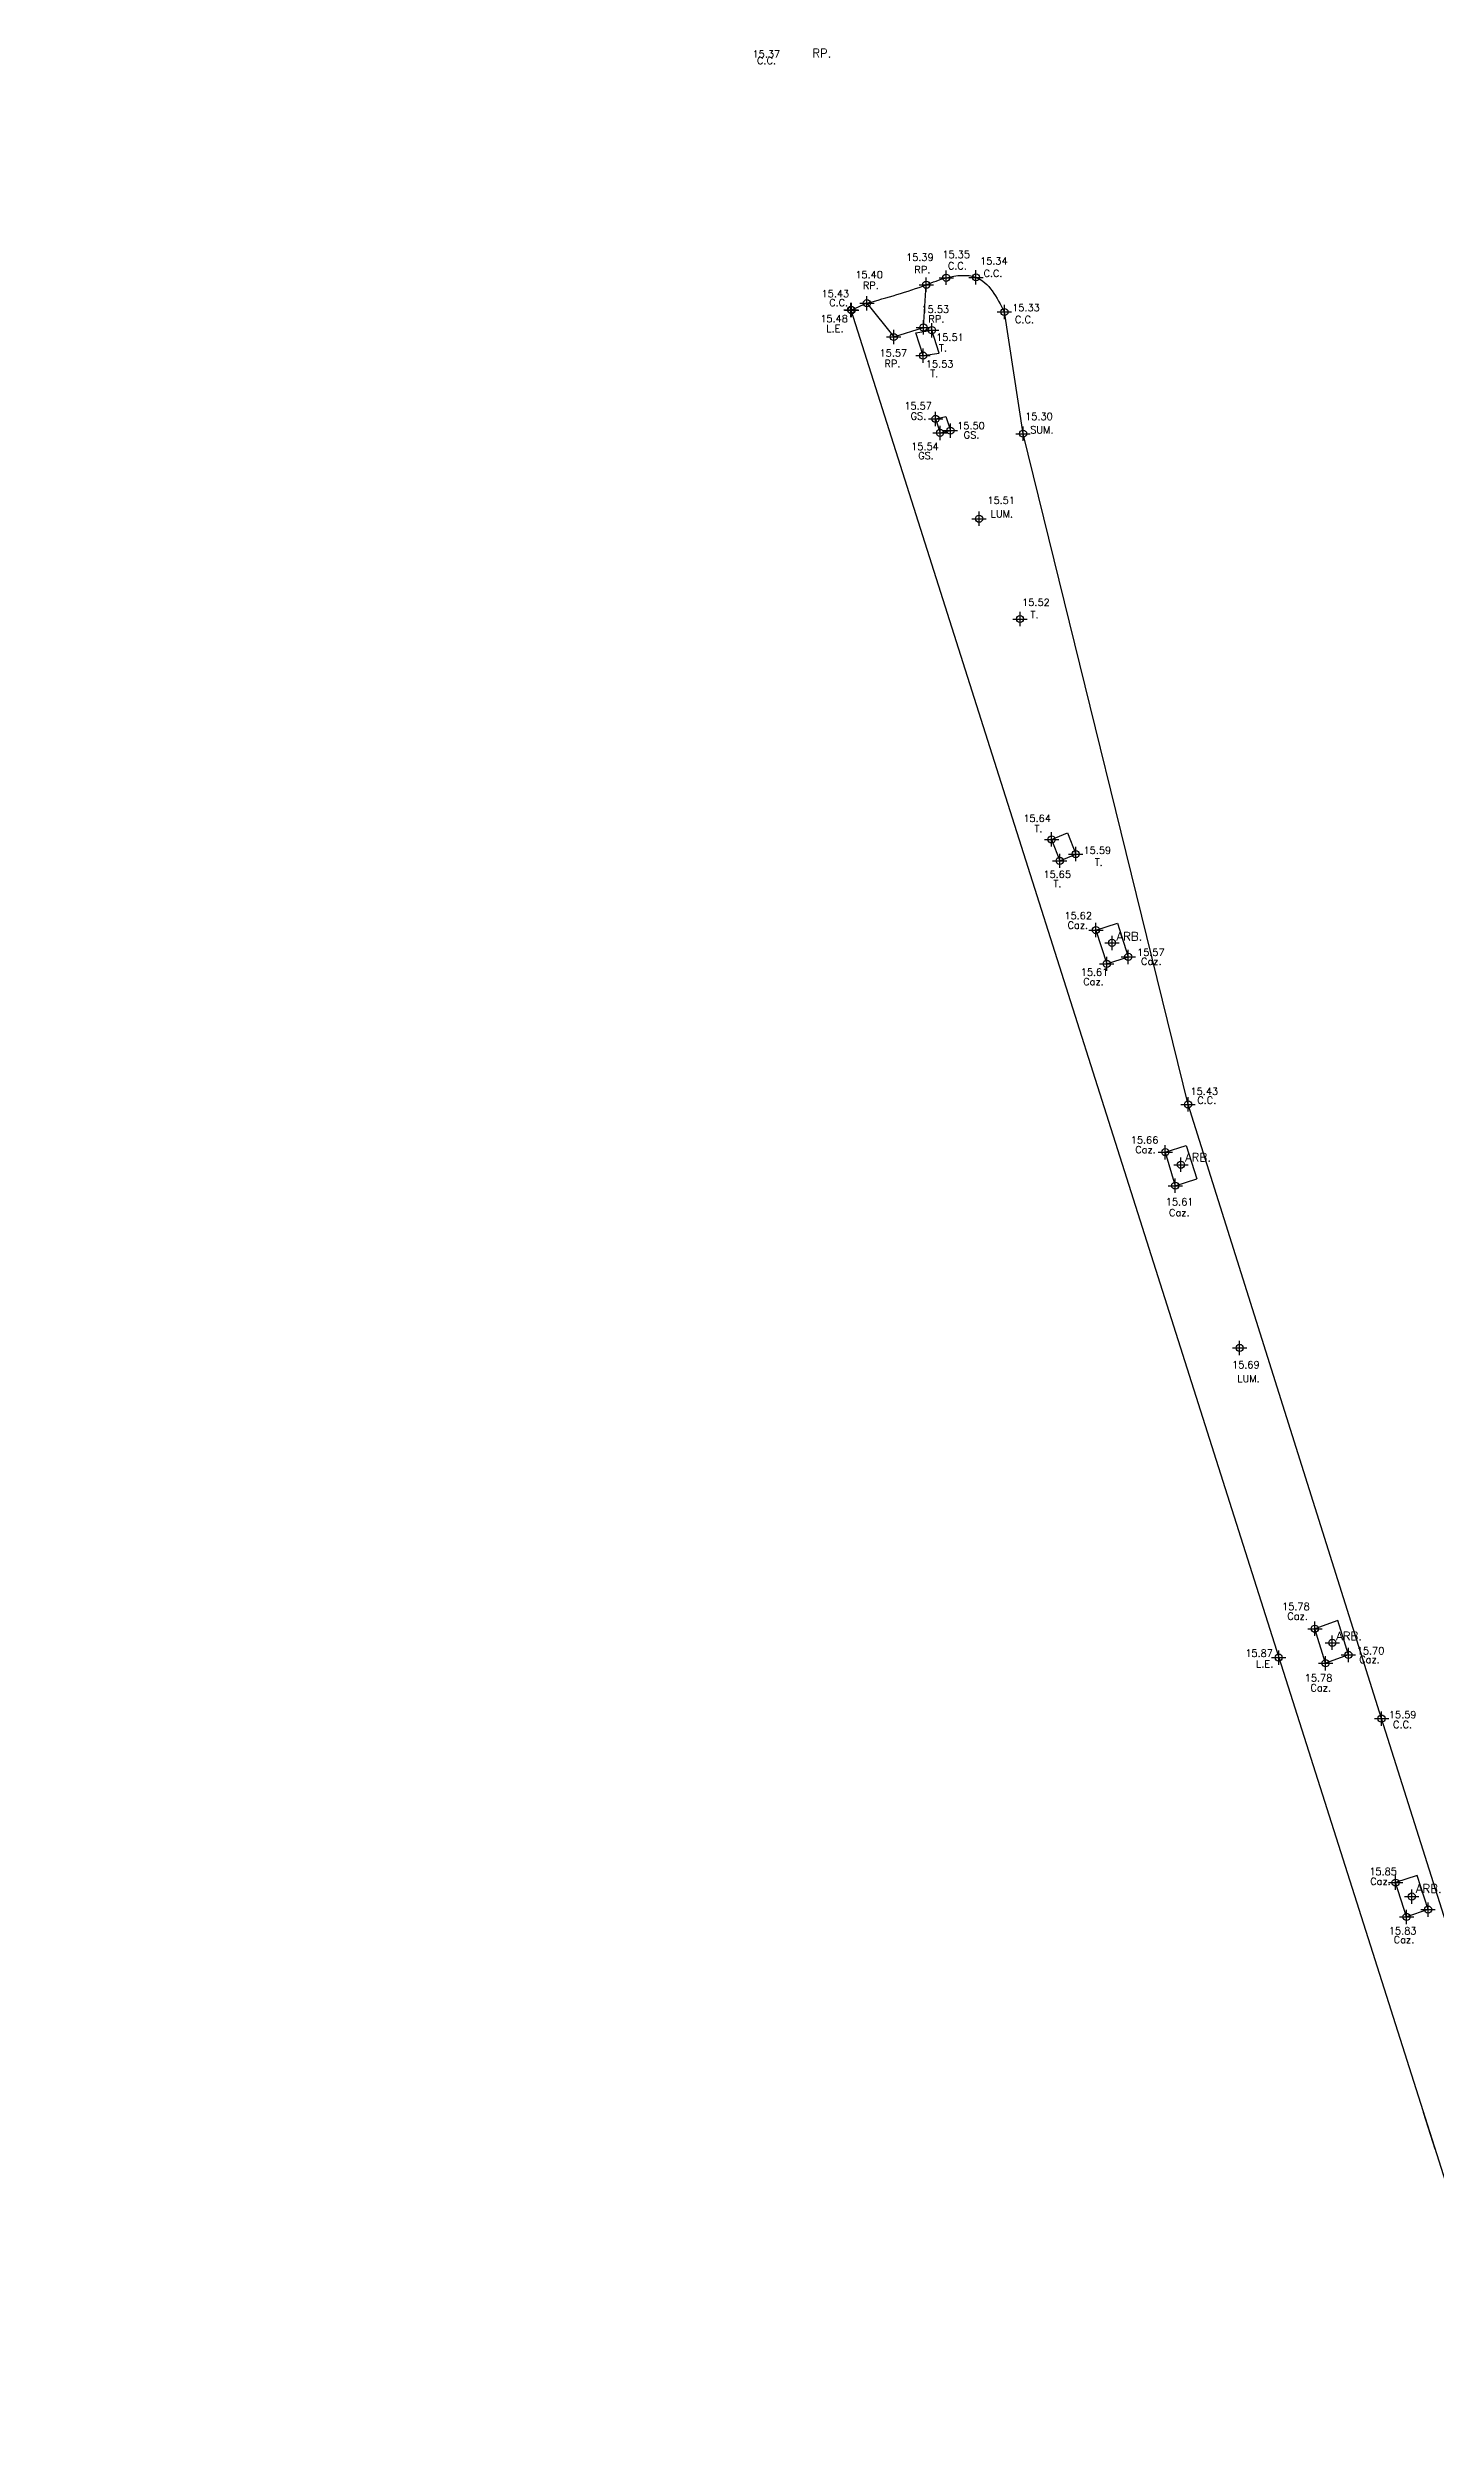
# Model space of a CAD drawing. Header units: metres. Extents: x 27389 to 27997, y 69801 to 70692.
# Drawn here: x 27687.9 to 27736.4, y 69912 to 69995.5 of the extents above; entities that cross this region are included whole.
import ezdxf

# ---------------------------------------------------------------- set-up
doc = ezdxf.new("R2010")
doc.units = ezdxf.units.M
doc.header["$PDMODE"] = 34
doc.header["$PDSIZE"] = 0.25
doc.linetypes.add('ACAD_ISO02W100', pattern=[15, 12, -3])
for name, color, linetype in [('C.C.', 1, 'Continuous'), ('CAZ.', 3, 'Continuous'), ('CODIGOS', 7, 'Continuous'), ('COTAS', 7, 'Continuous'), ('Gab. Serv.', 7, 'Continuous'), ('L.E.', 130, 'Continuous'), ('Proy Aut.', 7, 'Continuous'), ('Proy. Viga.', 4, 'Continuous'), ('PUNTOS', 7, 'Continuous'), ('RAMPAS', 5, 'Continuous'), ('Tapa.', 7, 'Continuous'), ('VER.', 2, 'Continuous')]:
    doc.layers.add(name, color=color, linetype=linetype)
doc.styles.get("Standard").update_dxf_attribs({"font": 'simplex.shx'})

msp = doc.modelspace()

# ---------------------------------------------------------------- linework, layer by layer
at = {"layer": 'C.C.'}
for p, q in [((27716.54, 69986.543), (27716.007, 69986.303)), ((27721.997, 69981.986), (27721.344, 69986.237)), ((27727.761, 69958.554), (27721.997, 69981.986)), ((27734.52, 69937.096), (27727.761, 69958.554)), ((27738.149, 69925.621), (27734.52, 69937.096))]:
    msp.add_line(p, q, dxfattribs=at)
msp.add_spline([(27716.54, 69986.543), (27718.616, 69987.19), (27719.314, 69987.433), (27720.352, 69987.447), (27721.344, 69986.237)], degree=3, dxfattribs=at)
at = {"layer": 'CAZ.'}
for p, q in [((27724.542, 69964.643), (27725.296, 69964.886)), ((27724.542, 69964.643), (27724.919, 69963.465)), ((27725.296, 69964.886), (27725.673, 69963.708)), ((27724.919, 69963.465), (27725.673, 69963.708)), ((27726.966, 69956.884), (27727.697, 69957.12)), ((27726.966, 69956.884), (27727.315, 69955.714)), ((27727.697, 69957.12), (27728.069, 69955.957)), ((27727.315, 69955.714), (27728.069, 69955.957)), ((27732.988, 69940.525), (27732.191, 69940.235)), ((27732.566, 69939.031), (27732.191, 69940.235)), ((27733.363, 69939.321), (27732.988, 69940.525)), ((27733.363, 69939.321), (27732.566, 69939.031)), ((27735.761, 69931.621), (27735.01, 69931.366)), ((27735.394, 69930.169), (27735.01, 69931.366)), ((27736.145, 69930.424), (27735.761, 69931.621)), ((27736.145, 69930.424), (27735.394, 69930.169))]:
    msp.add_line(p, q, dxfattribs=at)
at = {"layer": 'Gab. Serv.'}
for p, q in [((27718.94, 69982.501), (27719.304, 69982.581)), ((27719.304, 69982.581), (27719.46, 69982.092)), ((27718.94, 69982.501), (27719.096, 69982.012)), ((27719.096, 69982.012), (27719.46, 69982.092))]:
    msp.add_line(p, q, dxfattribs=at)
at = {"layer": 'L.E.'}
for p, q in [((27715.985, 69986.31), (27730.927, 69939.227)), ((27730.927, 69939.227), (27739.574, 69912.026))]:
    msp.add_line(p, q, dxfattribs=at)
at = {"layer": 'Proy Aut.', "linetype": 'ACAD_ISO02W100', "ltscale": 0.2}
msp.add_spline([(27727.25, 70235.002, 14.138), (27734.714, 70205.938, 14.138), (27743.229, 70172.434, 14.138), (27751.787, 70138.869, 14.138), (27761.275, 70101.253, 14.138), (27768.797, 70071.021, 14.138), (27775.05, 70044.157, 14.138), (27783.272, 70003.012, 14.138), (27787.76, 69968.779, 14.138)], degree=3, dxfattribs=at)
at = {"layer": 'Proy Aut.'}
msp.add_spline([(27687.924, 70224.596, 14.138), (27697.543, 70195.569, 14.138), (27707.903, 70161.89, 14.138), (27718.697, 70128.421, 14.138), (27729.89, 70093.6, 14.138), (27738.732, 70065.207, 14.138), (27747.73, 70031.228, 14.138), (27754.082, 69999.098, 14.138), (27757.406, 69971.041, 14.138), (27760.396, 69941.315, 14.138)], degree=3, dxfattribs=at)
at = {"layer": 'Proy. Viga.', "linetype": 'ACAD_ISO02W100', "ltscale": 0.2}
for points in [[(27726.64, 70236.069, 14.138), (27734.5, 70205.338, 14.138), (27742.881, 70172.211, 14.138), (27751.68, 70137.701, 14.138), (27760.801, 70102.377, 14.138), (27768.126, 70072.165, 14.138), (27774.491, 70044.706, 14.138), (27781.857, 70009.303, 14.138), (27786.953, 69973.175, 14.138)], [(27760.9, 69940.113, 14.138), (27757.929, 69970.659, 14.138), (27754.567, 69998.891, 14.138), (27748.055, 70032.087, 14.138), (27739.066, 70065.311, 14.138), (27730.08, 70093.661, 14.138)]]:
    msp.add_spline(points, degree=3, dxfattribs=at)
at = {"layer": 'PUNTOS', "color": 2}
for p in [(27719.314, 69987.433), (27720.352, 69987.447), (27716.54, 69986.543), (27718.616, 69987.19), (27715.985, 69986.31), (27716.007, 69986.303), (27718.517, 69985.696), (27721.344, 69986.237), (27717.479, 69985.364), (27718.81, 69985.601), (27718.504, 69984.713), (27718.94, 69982.501), (27719.096, 69982.012), (27719.46, 69982.092), (27721.997, 69981.986), (27720.461, 69979.014), (27721.891, 69975.511), (27722.993, 69967.809), (27723.835, 69967.3), (27723.277, 69967.063), (27724.542, 69964.643), (27724.919, 69963.465), (27725.673, 69963.708), (27727.761, 69958.554), (27726.966, 69956.884), (27727.315, 69955.714), (27729.563, 69950.045), (27732.191, 69940.235), (27730.927, 69939.227), (27732.566, 69939.031), (27733.363, 69939.321), (27734.52, 69937.096), (27735.01, 69931.366), (27735.394, 69930.169), (27736.145, 69930.424)]:
    msp.add_point(p, dxfattribs=at)
at = {"layer": 'PUNTOS', "color": 1}
for p in [(27725.104, 69964.196), (27727.51, 69956.446), (27732.801, 69939.747), (27735.577, 69930.879)]:
    msp.add_point(p, dxfattribs=at)
at = {"layer": 'RAMPAS'}
for p, q in [((27718.517, 69985.696), (27718.616, 69987.19)), ((27716.54, 69986.543), (27717.479, 69985.364)), ((27717.479, 69985.364), (27718.517, 69985.696))]:
    msp.add_line(p, q, dxfattribs=at)
at = {"layer": 'Tapa.'}
for p, q in [((27718.25, 69985.513), (27718.81, 69985.601)), ((27718.504, 69984.713), (27718.25, 69985.513)), ((27719.064, 69984.801), (27718.81, 69985.601)), ((27718.504, 69984.713), (27719.064, 69984.801)), ((27722.993, 69967.809), (27723.551, 69968.046)), ((27722.993, 69967.809), (27723.277, 69967.063)), ((27723.551, 69968.046), (27723.835, 69967.3)), ((27723.277, 69967.063), (27723.835, 69967.3)), ((27735.974, 69923.35), (27736.384, 69922.062))]:
    msp.add_line(p, q, dxfattribs=at)

# ---------------------------------------------------------------- texts
at = {"layer": 'CODIGOS', "color": 3}
for s, p in [('C.C.', (27712.701, 69994.891)), ('RP.', (27718.2, 69987.59)), ('C.C.', (27719.37, 69987.724)), ('C.C.', (27720.614, 69987.46)), ('RP.', (27716.402, 69987.04)), ('C.C.', (27715.222, 69986.435)), ('RP.', (27718.688, 69985.87)), ('C.C.', (27721.715, 69985.85)), ('L.E.', (27715.126, 69985.534)), ('T.', (27719.06, 69984.851)), ('RP.', (27717.154, 69984.31)), ('T.', (27718.754, 69983.963)), ('GS.', (27718.069, 69982.475)), ('GS.', (27719.924, 69981.814)), ('SUM.', (27722.247, 69981.996)), ('GS.', (27718.332, 69981.094)), ('LUM.', (27720.867, 69979.063)), ('T.', (27722.258, 69975.54)), ('T.', (27722.397, 69968.063)), ('T.', (27724.502, 69966.893)), ('T.', (27723.061, 69966.142)), ('Caz.', (27723.55, 69964.691)), ('Caz.', (27726.119, 69963.427)), ('Caz.', (27724.097, 69962.717)), ('C.C.', (27728.082, 69958.575)), ('Caz.', (27725.917, 69956.85)), ('Caz.', (27727.098, 69954.648)), ('LUM.', (27729.48, 69948.848)), ('Caz.', (27731.229, 69940.552)), ('Caz.', (27733.741, 69939.036)), ('L.E.', (27730.137, 69938.877)), ('Caz.', (27732.037, 69938.048)), ('C.C.', (27734.923, 69936.764)), ('Caz.', (27734.125, 69931.288)), ('Caz.', (27734.947, 69929.249))]:
    msp.add_text(s, height=0.25, dxfattribs=at).set_placement(p)
at = {"layer": 'COTAS', "color": 1}
for s, p in [('15.37  ', (27712.547, 69995.128)), ('15.40  ', (27716.136, 69987.414)), ('15.39  ', (27717.909, 69988.025)), ('15.35  ', (27719.176, 69988.122)), ('15.34  ', (27720.493, 69987.894)), ('15.43  ', (27714.959, 69986.75)), ('15.48  ', (27714.913, 69985.878)), ('15.53  ', (27718.449, 69986.209)), ('15.33  ', (27721.618, 69986.261)), ('15.51  ', (27718.96, 69985.23)), ('15.57  ', (27716.985, 69984.677)), ('15.53  ', (27718.601, 69984.296)), ('15.57  ', (27717.848, 69982.832)), ('15.30  ', (27722.071, 69982.463)), ('15.50  ', (27719.695, 69982.141)), ('15.54  ', (27718.088, 69981.413)), ('15.51  ', (27720.75, 69979.53)), ('15.52  ', (27721.965, 69975.969)), ('15.64  ', (27722.005, 69968.424)), ('15.59  ', (27724.11, 69967.303)), ('15.65  ', (27722.706, 69966.466)), ('15.62  ', (27723.44, 69965.025)), ('15.57  ', (27725.978, 69963.739)), ('15.61  ', (27724.01, 69963.049)), ('15.43  ', (27727.846, 69958.887)), ('15.66  ', (27725.759, 69957.186)), ('15.61  ', (27726.984, 69955.025)), ('15.69  ', (27729.297, 69949.333)), ('15.78  ', (27731.044, 69940.889)), ('15.87  ', (27729.761, 69939.257)), ('15.70  ', (27733.653, 69939.341)), ('15.78  ', (27731.837, 69938.394)), ('15.59  ', (27734.778, 69937.106)), ('15.85  ', (27734.093, 69931.63)), ('15.83  ', (27734.777, 69929.559))]:
    msp.add_text(s, height=0.25, dxfattribs=at).set_placement(p)
at = {"layer": 'VER.', "color": 3}
for s, p in [('RP.', (27714.634, 69995.128)), ('ARB.', (27725.26, 69964.275)), ('ARB.', (27727.657, 69956.554)), ('ARB.', (27732.934, 69939.832)), ('ARB.', (27735.721, 69931.007))]:
    msp.add_text(s, height=0.3, dxfattribs=at).set_placement(p)

doc.saveas('drawing.dxf')
